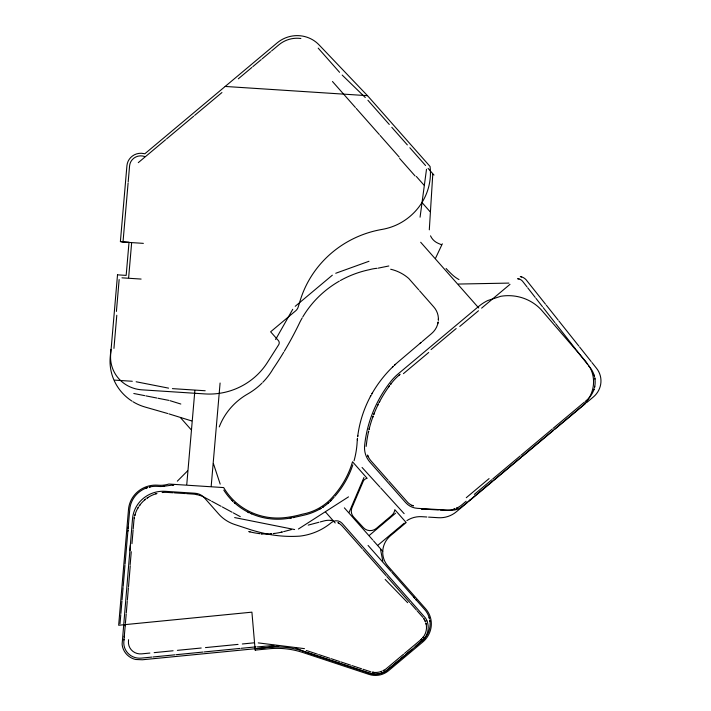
<?xml version="1.0" encoding="UTF-8"?>
<svg xmlns="http://www.w3.org/2000/svg" width="711" height="711" viewBox="0 0 711 711"><rect width="100%" height="100%" fill="white"/><g stroke="black" fill="none" stroke-linecap="round" stroke-linejoin="round"><path stroke-width="1.07" d="M438.42 318.812L438.376 320.199A19.455 18.806 -15.5 0 0 433.852 307.036L419.552 290.755M429.302 229.849L432.768 174.328M129.962 550.643L130.406 545.044M128.567 639.713L128.451 641.26A12.283 11.874 -15.5 0 0 141.685 653.862L149.888 653.053M126.3 612.953L127.269 601.417M127.367 600.235L128.415 587.819M128.513 586.628L130.264 565.752M110.889 349.412L110.214 357.18A50.179 48.508 -15.5 0 0 131.997 401.12M116.408 311.436L119.155 279.547M113.938 348.417L116.8 315.24M123.056 241.456L128.096 183.091M128.193 181.9L129.58 165.85A11.056 10.692 -15.5 0 1 144.715 156.562M128.638 277.672L131.606 243.206M120.017 623.725L120.79 614.686M120.888 613.477L121.945 601.079M122.043 599.897L123.092 587.562M123.199 586.371L124.976 565.423M125.074 564.232L128.007 529.766L127.891 531.153M128.229 527.189L128.104 528.575L129.731 509.494A25.596 24.752 -15.5 0 1 147.488 487.586L146.137 488.066M130.175 564.561L131.268 551.709M131.953 543.693L133.108 530.095M133.206 528.904L133.917 520.559A31.133 30.093 -15.5 0 1 134.432 517.013L134.219 518.186M124.301 636.087L124.185 637.474L125.314 624.4L125.198 625.787M123.963 640.042L124.087 638.656L123.838 641.5A16.175 15.642 -15.5 0 0 141.276 658.119L151.781 657.088M125.536 621.823L125.412 623.209L126.194 614.153M186.78 484.395L194.858 390.686M211.211 485.986L220.09 383.016M357.313 439.816L357.455 438.429A120.203 116.213 -15.5 0 0 357.206 441.051A93.114 90.03 -15.5 0 1 354.069 460.755M366.147 446.419L366.885 440.571A126.087 121.901 -15.5 0 1 368.68 431.053L368.378 432.412M357.82 435.416L357.642 436.794A120.203 116.213 -15.5 0 1 371.018 395.378L370.36 396.622M420.068 217.202L426.502 169.28M594.752 386.295L594.485 387.664A24.574 23.756 -15.5 0 0 594.769 377.772L595.009 379.141M437.905 323.274L438.198 321.914A19.455 18.806 -15.5 0 1 431.621 333.53L422.254 341.484M369.356 428.235L369.027 429.595A126.087 121.901 -15.5 0 1 373.168 416.051L372.715 417.375M593.712 390.143L594.174 388.819A24.574 23.756 -15.5 0 1 586.486 400.4L585.286 401.404M135.117 514.631L134.726 515.768A31.133 30.093 -15.5 0 1 138.503 507.023L137.943 508.089M374.173 413.455L373.657 414.753A126.087 121.901 -15.5 0 1 378.483 403.83L377.861 405.083M349.119 512.302L363.97 477.499M435.541 258.235L442.322 243.793M379.736 401.413L379.079 402.657A126.087 121.901 -15.5 0 1 389.61 385.682L388.784 386.828M275.61 339.52L292.736 309.303M372.342 393.014L371.649 394.241A120.203 116.213 -15.5 0 1 393.521 366.121L392.499 367.116M423.445 636.78L422.752 637.785A16.797 16.237 -15.5 0 0 425.933 623.147L426.165 624.311M391.219 383.558L390.357 384.678A126.087 121.901 -15.5 0 1 392.196 382.296A49.148 47.521 -15.5 0 1 399.218 375.079M139.943 505.077L139.169 506.019A31.133 30.093 -15.5 0 1 145.782 499.051L144.831 499.815M424.938 638.131L424.005 639.198A23.143 22.37 -15.5 0 0 429.755 619.948L429.906 621.325M334.126 497.167L333.894 497.424A52.356 50.623 -15.5 0 1 330.055 501.477L331.077 500.482M177.332 481.16L187.544 470.922M421.045 639.536L421.934 638.7A16.797 16.237 -15.5 0 1 420.592 639.953L404.523 653.418M422.085 641.02L423.125 640.051M395.449 364.316L394.409 365.285A120.203 116.213 -15.5 0 1 398.302 361.801L421.321 342.267M328.091 503.246L329.157 502.304A52.356 50.623 -15.5 0 1 322.359 507.521L323.558 506.747M369.427 535.294L395.538 513.244M378.083 545.088L404.266 523.127M392.348 665.772L386.02 670.891L381.771 673.015A18.868 18.237 -15.5 0 1 375.061 674.055L369.089 672.917L301.224 650.485A81.232 78.539 -15.5 0 0 270.384 647.294M415.197 646.628L424.707 637.998A18.362 17.748 -15.5 0 0 426.964 620.996M138.29 162.632L165.601 139.747M166.534 138.965L193.685 116.213M194.618 115.422L221.93 92.546M238.309 78.814L251.89 67.438M252.823 66.647L261.248 59.591M262.19 58.809L270.615 51.743M271.549 50.961L278.881 44.811A27.445 26.529 -15.5 0 1 300.877 38.492M295.207 306.317L332.348 275.193M399.084 375.195L400.177 374.279M431.053 349.599L456.178 328.544M403.43 373.657L428.706 352.478M459.759 326.456L478.485 310.76M481.605 308.147L510 284.347M466.283 497.7L489.07 478.61M466.149 501.237L461.786 504.89A22.939 22.174 -15.5 0 1 456.302 508.321L457.6 507.716M474.299 494.412L491.745 479.792M492.679 479.01L520.221 455.929M521.154 455.147L552.287 429.053M553.22 428.271L584.344 402.186M467.34 502.579L456.32 511.813A24.805 23.978 -15.5 0 1 438.438 517.724L428.582 517.11M468.273 501.797L492.927 481.134M493.869 480.352L521.403 457.271M522.336 456.489L553.469 430.404M554.411 429.613L585.535 403.528M586.468 402.746L593.365 396.969A21.508 20.788 -15.5 0 0 596.573 368.36L591.925 362.521M403.59 654.2L386.597 668.438A16.797 16.237 -15.5 0 1 382.936 670.793L384.02 670.215M395.467 663.167L399.102 660.119M400.657 658.813L412.078 649.241M404.772 655.551L387.779 669.789A18.637 18.015 -15.5 0 1 384.162 672.179M405.705 654.76L421.934 641.171A23.143 22.37 -15.5 0 0 423.152 640.078M394.943 663.603L392.863 665.336M420.219 343.173L421.321 342.267M147.844 497.584L146.83 498.269A31.133 30.093 -15.5 0 1 156.953 493.487L155.771 493.834M298.433 529.002L348.514 496.865M320.083 508.916L321.319 508.178A56.684 54.809 -15.5 0 1 302.602 515.475A275.281 266.154 -15.5 0 1 292.816 517.644L294.221 517.368M384.162 672.162L385.406 671.46M381.683 673.264L383.007 672.713A18.637 18.015 -15.5 0 1 370.502 673.601L371.889 673.93M335.743 273.264L368.982 261.275M380.572 671.619L381.754 671.3A16.797 16.237 -15.5 0 1 372.431 672.197L373.648 672.313M283.618 531.65L291.51 529.544M308.21 525.118L318.919 522.274M320.243 521.927L324.092 520.905A18.228 17.624 -15.5 0 1 332.268 520.585L331.059 520.416M453.725 509.183L455.111 508.818A22.939 22.174 -15.5 0 1 445.246 510.356L440.091 510.054M281.165 532.237L282.365 531.97A74.237 71.775 -15.5 0 1 273.22 533.606L274.428 533.419M150.448 486.822L149.052 487.133A25.596 24.752 -15.5 0 1 157.327 486.36L158.757 486.448A27.649 26.734 -15.5 0 0 161.424 486.493L159.993 486.493M378.261 268.127L388.81 265.985M290.177 518.106L291.59 517.866A105.468 101.975 -15.5 0 1 285.431 518.772A64.514 62.372 -15.5 0 1 250.396 513.289L251.712 513.813M172.426 485.098L173.848 484.893L162.65 486.431L164.072 486.253M257.186 648.592L278.996 645.979M154.171 652.636L173.102 650.769M177.377 650.352L201.204 648.014M242.327 643.979L253.934 642.833M152.998 656.973L174.995 654.813M176.212 654.689L203.088 652.049M204.315 651.934L239.945 648.432M241.162 648.316L255.827 646.877M257.062 646.948L273.993 645.446M255.285 650.112L269.034 648.761A80.485 77.819 -15.5 0 1 302.815 652.485L369.098 674.428A19.864 19.206 -15.5 0 0 388.57 670.686L422.725 642.06A24.37 23.561 -15.5 0 0 425.596 608.732L387.984 566.143A22.325 21.579 -15.5 0 1 390.339 535.845L405.483 523.145A22.325 21.579 -15.5 0 1 406.212 522.558L394.818 509.654A9.216 8.914 -15.5 0 1 391.645 515.493L376.35 528.406A9.216 8.914 -15.5 0 1 363.49 527.722L353.571 516.959A9.216 8.914 -15.5 0 1 351.989 507.645L363.188 481.391A5.119 4.95 -15.5 0 1 367.152 478.334L352.523 461.768A91.888 88.839 -15.5 0 1 332.97 496.66A51.13 49.432 -15.5 0 1 302.326 514.177A104.241 100.784 -15.5 0 1 285.307 517.59A63.279 61.182 -15.5 0 1 223.689 487.586L168.88 484.031A26.423 25.543 -15.5 0 1 158.864 485.258L157.433 485.169A26.831 25.943 -15.5 0 0 128.504 509.423L118.666 625.253L251.907 612.162L255.187 650.192M271.629 533.774L270.758 533.854M205.479 647.597L238.052 644.397M271.282 533.801L270.935 533.837A51.787 50.063 -15.5 0 1 262.075 533.863L260.919 533.757L262.137 533.872M270.384 647.25L142.316 659.772L135.561 659.479A18.148 17.544 -15.5 0 1 122.639 647.223L122.363 645.935A15.651 15.135 -15.5 0 1 122.132 643.97L132.53 518.719A30.306 29.302 -15.5 0 1 165.21 491.31L194.965 493.238A13.927 13.465 -15.5 0 1 204.413 497.824L218.357 513.626A37.647 36.403 -15.5 0 0 234.754 524.514L251.614 530.051A260.27 251.641 -15.5 0 0 259.311 532.183L265.185 533.597A121.501 117.475 -15.5 0 0 299.784 536.13A58.089 56.16 -15.5 0 0 331.406 522.576A7.581 7.323 -15.5 0 1 342.062 523.26L425.507 618.046A16.042 15.509 -15.5 0 1 426.493 619.77L427.027 620.979M163.352 492.439L162.126 492.519A31.133 30.093 -15.5 0 1 167.458 492.421L173.164 492.785M458.417 284.053L508.889 283.094M438.376 509.956L422.583 509.04A22.939 22.174 -15.5 0 1 421.356 508.934L422.778 509.067M426.858 517.004L421.721 516.684A23.552 22.77 -15.5 0 0 406.923 520.594M225.191 86.449L367.498 95.683M121.785 241.971L143.364 243.366M121.972 277.832L141.107 279.067M114.667 380.127L132.299 381.265M172.409 388.633L205.195 390.748M174.382 492.865L185.375 493.576M186.602 493.656L192.699 494.047A29.08 28.12 -15.5 0 1 197.56 494.767L196.369 494.518M258.484 533.481L259.702 533.632A73.082 70.656 -15.5 0 1 248.823 531.57L250.014 531.837M258.253 642.895L304.459 648.645M519.057 278.916L517.644 278.73A7.377 7.128 -15.5 0 1 522.754 281.458L526.984 286.88M136.148 381.771L168.569 388.135M133.801 393.503L144.689 395.636M145.879 395.876L156.767 398.009M157.958 398.249L168.845 400.382M234.639 517.572L294.621 529.553M167.725 413.526L145.186 407.074A50.179 48.508 -15.5 0 1 133.019 401.759M339.138 663.247L340.489 663.656M199.924 495.443L198.76 495.078A29.08 28.12 -15.5 0 1 204.679 497.469L210.536 500.624M170.027 400.684L180.825 404.035M168.889 413.873L191.659 420.93M336.552 662.421L337.903 662.839M367.729 672.739L369.08 673.166L342.338 664.305M521.625 276.97L520.274 276.517A10.807 10.452 -15.5 0 1 527.144 281.085L545.47 304.13M306.317 650.485L317.408 654.156M318.652 654.564L329.726 658.235M330.971 658.644L339.502 661.47M340.702 661.87L350.532 665.123M351.874 665.567L361.65 668.802M362.983 669.247L370.893 671.842M305.001 651.951L341.102 663.896M412.087 505.388L413.411 505.885A15.446 14.931 -15.5 0 1 407.812 502.517L388.935 481.178M295.972 648.192L303.784 651.374M441.255 244.646L438.172 243.322A15.358 14.851 -15.5 0 1 430.51 235.839M247.926 512.24L249.206 512.818M211.611 501.202L221.13 506.33M222.303 506.961L232.062 512.222M233.235 512.853L240.282 516.648M338.907 523.243L337.885 522.612A18.228 17.624 -15.5 0 1 342.48 526.309L362.281 548.732M234.123 502.508L235.199 503.406M342.178 75.064L365.303 97.531M232.008 500.42L232.995 501.415A64.514 62.372 -15.5 0 1 223.769 490.083M385.175 579.438L407.67 602.697M362.068 467.456L379.976 487.124M380.785 488.004L404.141 513.653M367.916 100.269L389.281 124.461M391.788 127.305L407.359 144.928M409.865 147.764L425.56 165.53M428.066 168.374L433.977 175.057M318.19 48.126L339.565 72.318M332.472 81.507L355.42 107.494M356.211 108.392L379.301 134.521M380.092 135.419L399.2 157.06M416.362 176.488L423.925 185.047M399.609 158.437L415.1 175.981M422.423 203.026L430.013 211.62M420.681 242.255L478.725 307.961M388.144 480.281L371.213 461.11A21.508 20.788 -15.5 0 1 367.507 455.049L368.031 456.338M344.364 507.841L372.742 539.969M373.533 540.867L382.74 551.292M368.076 545.444L391.023 571.422M391.814 572.319L414.771 598.307L413.846 597.258M363.081 549.63L386.029 575.617M386.82 576.505L409.767 602.493M410.558 603.39L416.362 609.958M417.153 610.856L422.947 617.432M325.691 512.213L335.192 522.967M180.665 417.846L191.063 429.622M418.761 289.857L408.763 278.49A42.171 40.767 -15.5 0 0 390.668 269.229M416.468 600.253L415.553 599.204L424.663 609.514A23.143 22.37 -15.5 0 1 429.462 618.632L429.115 617.29M546.217 305.063L558.126 320.03M558.873 320.972L578.843 346.07M579.589 347.012L591.179 361.579M527.722 287.822L535.205 297.402M535.943 298.344L542.449 306.663M543.186 307.605L554.971 322.687M555.7 323.621L575.466 348.905M576.194 349.848L587.668 364.53M588.406 365.472L590.281 367.863A24.574 23.756 -15.5 0 1 594.494 376.501L594.12 375.168M424.236 619.432L423.676 618.392A16.797 16.237 -15.5 0 1 425.534 621.921L424.974 620.872M213.389 463.528L220.197 484.102M380.598 549.781L382.811 561.201M262.812 382.314A68.425 66.15 -15.5 0 0 273.175 368.689A364.334 352.247 -15.5 0 0 283.636 352.336M261.959 383.176A68.425 66.15 -15.5 0 1 247.624 394.027A64.514 62.372 -15.5 0 0 219.255 426.911M284.258 351.305A364.334 352.247 -15.5 0 0 300.113 321.728A99.798 96.483 -15.5 0 1 302.166 317.986M302.779 316.937A99.798 96.483 -15.5 0 1 339.351 281.112M340.418 280.507A99.798 96.483 -15.5 0 1 369.338 269.7A42.171 40.767 -15.5 0 1 377.052 268.296M458.977 279.556A33.79 32.67 -15.5 0 1 452.258 274.73A104.615 101.149 -15.5 0 1 446.108 268.482M249.214 512.738A64.514 62.372 -15.5 0 1 234.132 502.481M352.825 464.878A93.114 90.03 -15.5 0 1 334.943 496.242M117.519 274.846L110.667 354.354A34.404 33.266 -15.5 0 0 141.987 389.841L204.928 393.921A67.172 64.941 -15.5 0 0 267.407 362.459L278.676 344.755A3.688 3.564 -15.5 0 0 278.374 340.56L270.633 331.797L295.634 310.858A8.194 7.919 -15.5 0 0 298.176 307.081L299.615 302.513A102.402 98.998 -15.5 0 1 381.994 229.431A57.342 55.44 -15.5 0 0 398.329 224.089A58.346 56.409 -15.5 0 0 430.057 166.472L367.889 96.092L319.017 44.837A30.306 29.302 -15.5 0 0 277.148 42.9L144.822 153.789L143.631 153.549A13.722 13.269 -15.5 0 0 126.931 165.681L120.381 241.678L129.029 242.238L126.167 275.397L117.519 274.846M469.962 500.02L460.924 507.494A17.162 16.593 -15.5 0 1 450.356 510.258L417.535 508.347A17.206 16.629 -15.5 0 1 405.759 502.686L369.96 462.159A23.143 22.37 -15.5 0 1 364.681 445.015A127.767 123.527 -15.5 0 1 390.908 381.336A50.792 49.103 -15.5 0 1 398.169 373.879L478.583 306.494A43.966 42.509 -15.5 0 1 487.719 300.549L500.757 296.291A45.069 43.575 -15.5 0 1 541.444 310.023L585.828 361.517L590.379 368.191A32.804 31.711 -15.5 0 1 583.384 405.048L469.962 500.02"/></g></svg>
